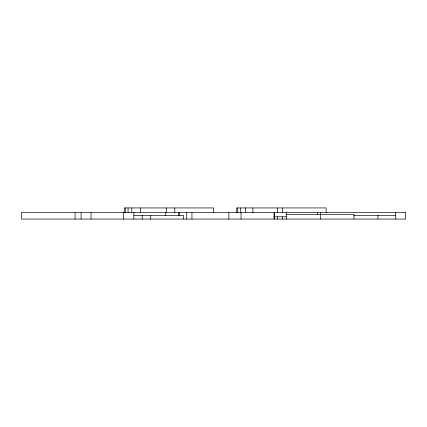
<?xml version="1.0" encoding="UTF-8"?>
<svg xmlns="http://www.w3.org/2000/svg" width="427" height="427" viewBox="0 0 427 427"><rect width="100%" height="100%" fill="white"/><g stroke="black" fill="none" stroke-linecap="round" stroke-linejoin="round"><path stroke-width="0.64" d="M286.255 214.541L354.026 214.541L354.026 219.062M353.748 215.368L395.717 215.368M133.875 215.448L183.669 215.448L183.669 219.062M274.107 216.772L286.255 216.772M395.717 212.667L395.717 219.062M377.948 215.368L377.948 219.062M326.137 212.667L326.137 207.938L236.718 207.938L236.718 212.667M320.442 212.667L320.442 219.062M317.405 212.667L317.405 214.541M286.255 212.667L286.255 219.062M282.658 207.938L282.658 212.667M282.658 216.772L282.658 219.062M277.449 207.938L277.449 212.667M277.449 216.772L277.449 219.062M274.235 212.667L274.235 219.062M274.107 212.667L274.107 219.062M252.912 207.938L252.912 212.667M245.594 207.938L245.594 212.667M241.047 212.667L241.047 219.062M240.716 207.938L240.716 212.667M237.732 207.938L237.732 212.667M228.867 212.667L228.867 219.062M213.665 212.667L213.665 207.938L124.246 207.938L124.246 212.667M191.942 212.667L191.942 219.062M186.732 212.667L186.732 219.062M179.676 212.667L179.676 215.865M178.63 212.667L178.63 215.598M174.792 207.938L174.792 212.667M166.487 207.938L166.487 212.667M165.537 212.667L165.537 215.448M150.726 215.448L150.726 219.062M142.212 215.448L142.212 219.062M140.446 207.938L140.446 212.667M133.875 212.667L133.875 219.062M131.815 207.938L131.815 212.667M128.057 207.938L128.057 212.667M125.266 207.938L125.266 212.667M123.296 212.667L123.296 219.062M91.052 212.667L91.052 219.062M81.066 212.667L81.066 219.062M75.056 212.667L75.056 219.062M405.65 212.667L21.35 212.667L21.35 219.062L405.65 219.062L405.65 212.667"/></g></svg>
